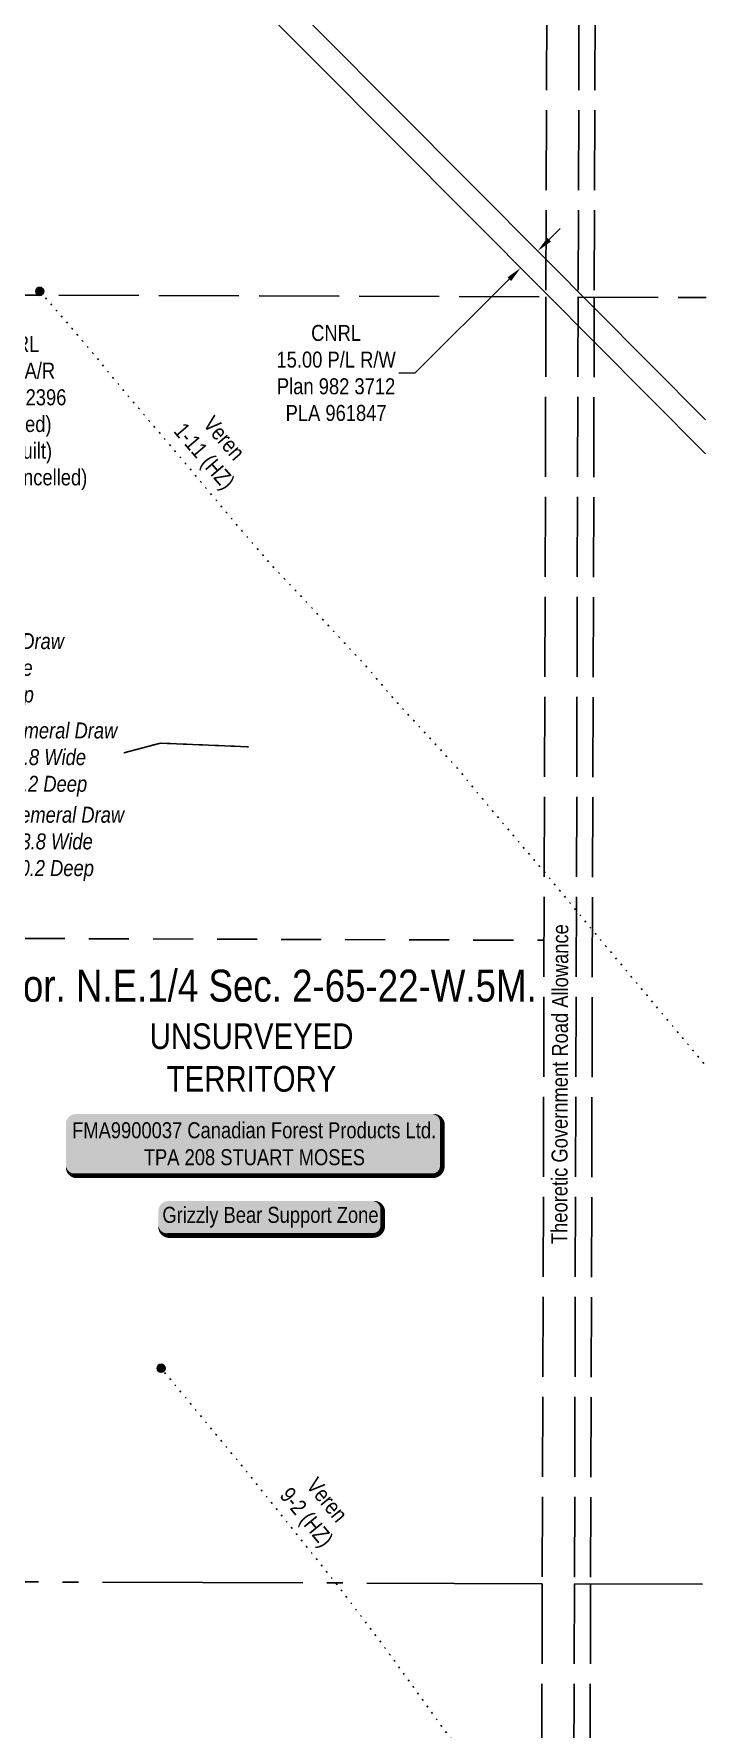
# Model space of a CAD drawing. Extents: x 481150 to 519818, y 6045091 to 6055068.
# Drawn here: x 486609 to 487029, y 6049787 to 6050847 of the extents above; entities that cross this region are included whole.
import ezdxf
from ezdxf.enums import TextEntityAlignment as Align

# ---------------------------------------------------------------- set-up
doc = ezdxf.new("R2010")
doc.units = 0
doc.header["$LTSCALE"] = 5
doc.header["$PDSIZE"] = 0.5
for name, pattern in [('foc-DOT', [1, 0.2, -0.8]), ('foc-LSD', [8, 5, -3]), ('foc-QUARTERLINE', [33, 25, -3, 2, -3]), ('foc-UNSURVEYED', [12.5, 10, -2.5]), ('foc-WHEELTRACKS', [2, 0.4, -1.6])]:
    doc.linetypes.add(name, pattern=pattern)
doc.layers.get('Defpoints').update_dxf_attribs({"color": 9})
for name, color, linetype in [('ABADATA-DRILL', 8, 'foc-DOT'), ('ABADATA-DRILL-T', 8, 'Continuous'), ('AS-DRILL-T', 8, 'Continuous'), ('AS-WILDLIFE-BLOCK', 131, 'Continuous'), ('C-SYMBOL', 7, 'Continuous'), ('F-RW', 190, 'Continuous'), ('L-QSEC', 8, 'foc-QUARTERLINE'), ('L-ROAD-T', 7, 'Continuous'), ('L-SECTION-LSD', 7, 'foc-LSD'), ('L-UNS-T', 3, 'Continuous'), ('L-USEC', 7, 'foc-UNSURVEYED'), ('T-WATER', 160, 'Continuous'), ('T-WATER-P3', 160, 'foc-WHEELTRACKS'), ('T-WATER-T', 170, 'Continuous')]:
    doc.layers.add(name, color=color, linetype=linetype)
for name, color, linetype, lineweight in [('C-RW-T', 13, 'Continuous', 9), ('F-AR-T', 190, 'Continuous', 9), ('F-RW-T', 190, 'Continuous', 9)]:
    doc.layers.add(name, color=color, linetype=linetype, lineweight=lineweight)
doc.styles.add('175L', font='ARIALN.TTF', dxfattribs={"height": 20})
doc.styles.add('80', font='ARIALN.TTF', dxfattribs={"height": 10})
doc.styles.add('80CG', font='ARIALN.TTF', dxfattribs={"height": 10})
doc.styles.add('80L', font='ARIALN.TTF', dxfattribs={"height": 10})
doc.styles.add('foc-LtypeFont', font='ARIALN.TTF', dxfattribs={"height": 7.35})
doc.linetypes.add('foc-TOPO-flowdirection-NOLINE', pattern='A,0,[">",foc-LtypeFont,S=0.3,R=0,X=0,Y=-0.945],-20,[">",foc-LtypeFont,S=0.3,R=0,X=0,Y=-0.945],0', length=20)
doc.dimstyles.new('Compass 5 000', dxfattribs={"dimscale": 5, "dimtxt": 9, "dimasz": 2, "dimexe": 0.2, "dimexo": 0.0625, "dimgap": 0.5, "dimtad": 0, "dimtih": 1, "dimtoh": 1, "dimzin": 0, "dimdsep": 46, "dimtxsty": '80CG', "dimcen": 0.1, "dimse1": 1, "dimse2": 1, "dimclrd": 256, "dimclrt": 256, "dimaunit": 1, "dimadec": 4, "dimazin": 0, "dimtfac": 0.06, "dimtofl": 0, "dimtmove": 0, "dimatfit": 1, "dimfxl": 0.2, "dimtolj": 1, "dimtzin": 0, "dimlwd": -1, "dimarcsym": 0})

# ---------------------------------------------------------------- blocks, each defined once
blk = doc.blocks.new('*U414')
h = blk.add_hatch(color=255)
edge = h.paths.add_edge_path()
edge.add_line((-64, -11.5), (64, -11.5))
edge.add_arc((64, -5.5), 6, 270, 360)
edge.add_line((70, -5.5), (70, 4))
edge.add_arc((64, 4), 6, 0, 90)
edge.add_line((64, 10), (-64, 10))
edge.add_arc((-64, 4), 6, 90, 180)
edge.add_line((-70, 4), (-70, -5.5))
edge.add_arc((-64, -5.5), 6, 180, 270)
at = {"color": 131, "flags": 128}
blk.add_lwpolyline([(-64, -11.5, 3, 3, 0), (64, -11.5, 3, 3, 0.414214), (70, -5.5, 3, 3, 0), (70, 4, 3, 0, 0.414214), (64, 10, 0, 0, 0), (-64, 10, 0, 0, 0.414214), (-70, 4, 0, 0, 0), (-70, -5.5, 0, 3, 0.414214)], format="xyseb", close=True, dxfattribs=at)
at = {"color": 131, "style": '80'}
blk.add_attdef('ENTER_TEXT_001', (-36, -5), '', height=10, dxfattribs=at)
blk = doc.blocks.new('BH-Existing')
at = {"layer": 'AS-DRILL-T'}
h = blk.add_hatch(color=256, dxfattribs=at)
h.dxf.hatch_style = 1
edge = h.paths.add_edge_path()
edge.add_arc((0, 0), 0.5, 0, 360)
blk.add_circle((0, 0), 0.5, dxfattribs=at)
blk = doc.blocks.new('*U409')
h = blk.add_hatch(color=255)
edge = h.paths.add_edge_path()
edge.add_line((-111.5, -20), (111.5, -20))
edge.add_arc((111.5, -14), 6, 270, 360)
edge.add_line((117.5, -14), (117.5, 12.5))
edge.add_arc((111.5, 12.5), 6, 0, 90)
edge.add_line((111.5, 18.5), (-111.5, 18.5))
edge.add_arc((-111.5, 12.5), 6, 90, 180)
edge.add_line((-117.5, 12.5), (-117.5, -14))
edge.add_arc((-111.5, -14), 6, 180, 270)
at = {"color": 44, "flags": 128}
blk.add_lwpolyline([(-111.5, -20, 3, 3, 0), (111.5, -20, 3, 3, 0.414214), (117.5, -14, 3, 3, 0), (117.5, 12.5, 3, 0, 0.414214), (111.5, 18.5, 0, 0, 0), (-111.5, 18.5, 0, 0, 0.414214), (-117.5, 12.5, 0, 0, 0), (-117.5, -14, 0, 3, 0.414214)], format="xyseb", close=True, dxfattribs=at)
at = {"color": 44, "style": '80'}
blk.add_attdef('ENTER_TEXT_001', (-36, -5), '', height=10, dxfattribs=at)
blk = doc.blocks.new('*D434')
at = {"layer": 'Defpoints', "color": 0, "transparency": 16777216}
for p in [(486441.6, 6050611.3), (486431.6, 6050607.9), (486441.6, 6050607.8)]:
    blk.add_point(p, dxfattribs=at)
at = {"layer": 'F-AR-T', "transparency": 16777216}
for p, q in [((486421.6, 6050611.5), (486411.6, 6050611.6)), ((486451.6, 6050611.2), (486549.9, 6050610))]:
    blk.add_line(p, q, dxfattribs=at)
for points in [[(486421.7, 6050613.2), (486421.6, 6050609.8), (486431.6, 6050611.4)], [(486451.7, 6050612.8), (486451.6, 6050609.5), (486441.6, 6050611.3)]]:
    blk.add_solid(points, dxfattribs=at)
at = {"layer": 'F-AR-T', "transparency": 16777216, "insert": (486597.2, 6050610), "char_height": 10, "attachment_point": 5, "style": '80CG'}
blk.add_mtext('\\A1;CNRL\\P10.00 A/R\\PLOC 962396\\P(Expired)\\P(As-Built)\\P(To be Cancelled)', dxfattribs=at)
blk = doc.blocks.new('*D425')
at = {"layer": 'Defpoints', "color": 0, "transparency": 16777216}
for p in [(486901.3, 6050734), (486890.7, 6050723.5), (486913.3, 6050700.7)]:
    blk.add_point(p, dxfattribs=at)
at = {"layer": 'F-RW-T', "transparency": 16777216}
for p, q in [((486931, 6050718.3), (486938.1, 6050725.4)), ((486906.2, 6050693.7), (486847.2, 6050635)), ((486847.2, 6050635), (486837.2, 6050635))]:
    blk.add_line(p, q, dxfattribs=at)
for points in [[(486929.9, 6050719.5), (486932.2, 6050717.2), (486924, 6050711.3)], [(486905.1, 6050694.8), (486907.4, 6050692.5), (486913.3, 6050700.7)]]:
    blk.add_solid(points, dxfattribs=at)
at = {"layer": 'F-RW-T', "transparency": 16777216, "insert": (486798.1, 6050635), "char_height": 10, "attachment_point": 5, "style": '80CG'}
blk.add_mtext('\\A1;CNRL\\P15.00 P/L R/W\\PPlan 982 3712\\PPLA 961847', dxfattribs=at)

msp = doc.modelspace()

# ---------------------------------------------------------------- linework, layer by layer
at = {"layer": 'ABADATA-DRILL', "flags": 128}
for points in [[(487027.682, 6050203.509), (487020.932, 6050211.661), (487002.525, 6050233.705), (486984.107, 6050255.748), (486965.759, 6050277.752), (486947.611, 6050299.585), (486929.334, 6050321.759), (486910.725, 6050343.673), (486892.148, 6050365.687), (486873.831, 6050387.991), (486854.581, 6050409.127), (486835.051, 6050430.263), (486816.682, 6050451.937), (486777.642, 6050493.95), (486757.931, 6050514.746), (486739.293, 6050536.351), (486720.875, 6050558.255), (486702.587, 6050580.288), (486683.969, 6050602.132), (486665.381, 6050624.047), (486647.253, 6050646.19), (486630.161, 6050666.46), (486613.088, 6050686.071)], [(487025.896, 6049579.303), (487023.45, 6049582.267), (487005.402, 6049604.489), (486987.656, 6049627.042), (486970.07, 6049649.834), (486952.894, 6049672.794), (486935.549, 6049695.726), (486917.843, 6049718.518), (486900.387, 6049741.569), (486882.912, 6049764.481), (486865.416, 6049787.233), (486848.661, 6049810.542), (486831.866, 6049833.832), (486814.671, 6049856.843), (486797.225, 6049879.565), (486779.467, 6049901.717), (486761.651, 6049924.26), (486743.664, 6049946.692), (486725.337, 6049968.906), (486704.816, 6049993.815), (486688.791, 6050013.003)]]:
    msp.add_lwpolyline(points, dxfattribs=at)
at = {"layer": 'F-RW', "flags": 128}
msp.add_lwpolyline([(487028.772, 6050584.61), (486959.185, 6050654.591), (486929.112, 6050684.834), (486545.494, 6051070.626), (486476.894, 6051080.148), (486478.955, 6051094.998), (486529.346, 6051088.004), (486537.89, 6051086.818), (486552.561, 6051084.782), (486929.173, 6050706.035), (486959.245, 6050675.791), (487028.832, 6050605.81)], dxfattribs=at)
at = {"layer": 'L-QSEC'}
for p, q in [((486157.23, 6049880.995), (486926.804, 6049878.378)), ((487026.816, 6049877.986), (486946.921, 6049878.335))]:
    msp.add_line(p, q, dxfattribs=at)
at = {"layer": 'L-SECTION-LSD'}
msp.add_line((486123.777, 6050283.228), (486927.955, 6050280.49), dxfattribs=at)
at = {"layer": 'L-USEC'}
for p, q in [((486931.405, 6051486.829), (486929.105, 6050682.603)), ((486951.513, 6051486.771), (486949.222, 6050682.545)), ((486961.572, 6051486.743), (486959.272, 6050682.517)), ((486124.962, 6050685.344), (486929.105, 6050682.603)), ((486929.105, 6050682.603), (486926.804, 6049878.378)), ((486949.222, 6050682.545), (486946.92, 6049878.32)), ((486949.222, 6050682.505), (487029.104, 6050682.116)), ((486959.285, 6050682.516), (486956.984, 6049878.291)), ((486926.804, 6049878.378), (486924.53, 6049083.522)), ((486946.92, 6049878.32), (486944.647, 6049083.464)), ((486956.984, 6049878.291), (486954.71, 6049083.436))]:
    msp.add_line(p, q, dxfattribs=at)
at = {"layer": 'T-WATER', "linetype": 'foc-TOPO-flowdirection-NOLINE', "ltscale": 0.8, "flags": 128}
msp.add_lwpolyline([(486743.407, 6050401.351), (486688.377, 6050403.737), (486588.975, 6050377.369), (486548.705, 6050376.573), (486528.784, 6050356.242), (486484.686, 6050358.948)], dxfattribs=at)
at = {"layer": 'T-WATER-P3', "flags": 128}
msp.add_lwpolyline([(486484.686, 6050358.948), (486528.784, 6050356.242), (486548.705, 6050376.573), (486588.975, 6050377.369), (486688.377, 6050403.737), (486743.407, 6050401.351)], dxfattribs=at)

# ---------------------------------------------------------------- block references
at = {"layer": 'AS-DRILL-T', "xscale": 4.997778999999992, "yscale": 4.997778999999992, "zscale": 4.997778999999992}
for p in [(486613.088, 6050686.071), (486688.791, 6050013.003)]:
    msp.add_blockref('BH-Existing', p, dxfattribs=at)
at = {"layer": 'AS-WILDLIFE-BLOCK'}
ref = msp.add_blockref('*U414', (486757.19, 6050107.512), dxfattribs=at)
ref.add_attrib('ENTER_TEXT_001', 'Grizzly Bear Support Zone', (486689.625, 6050103.894), dxfattribs={"layer": '0', "color": 131, "height": 10, "style": '80'})
at = {"layer": 'C-RW-T'}
ref = msp.add_blockref('*U409', (486746.921, 6050153.342), dxfattribs=at)
ref.add_attrib('ENTER_TEXT_001', 'FMA9900037 Canadian Forest Products Ltd.', (486633.255, 6050156.761), dxfattribs={"layer": '0', "color": 44, "height": 10, "style": '80'})
ref.add_attrib('ENTER_TEXT_002', 'TPA 208 STUART MOSES', (486678.006, 6050139.917), dxfattribs={"layer": '0', "color": 44, "height": 10, "style": '80'})

# ---------------------------------------------------------------- texts
at = {"layer": 'ABADATA-DRILL-T', "char_height": 10.00441, "attachment_point": 1, "style": '80L'}
for s, insert, rotation in [('\\pi9.3549;Veren\\P\\pi0.66421;1-11 (HZ)', (486715.902, 6050616.351), 310.785434), ('\\pi9.3549;Veren\\P\\pi3.4656;9-2 (HZ)', (486780.703, 6049952.953), 309.524417)]:
    msp.add_mtext_dynamic_manual_height_columns(s, width=48.42965, gutter_width=50, heights=[0], dxfattribs=dict(at, insert=insert, rotation=rotation))
at = {"layer": 'C-SYMBOL', "color": 3, "style": '175L'}
msp.add_text('Theor. N.E.1/4 Sec. 2-65-22-W.5M.', height=20, dxfattribs=at).set_placement((486743.21, 6050236.115), align=Align.BOTTOM_CENTER)
at = {"layer": 'L-ROAD-T', "style": '80L'}
msp.add_text('Theoretic Government Road Allowance', height=10, rotation=89.818547, dxfattribs=at).set_placement((486937.771, 6050190.58), align=Align.MIDDLE_CENTER)
at = {"layer": 'L-UNS-T', "color": 3, "insert": (486745.288, 6050207.1), "char_height": 16, "attachment_point": 5, "style": '80L'}
msp.add_mtext_dynamic_manual_height_columns('UNSURVEYED TERRITORY', width=126.41375, gutter_width=47.5, heights=[0], dxfattribs=at)
at = {"layer": 'T-WATER-T', "char_height": 10, "attachment_point": 1, "style": '80L'}
for s, insert in [('\\pi2.8638;{\\fArial Narrow|b0|i1|c0|p34;Ephemeral Draw\\P\\pi23.352;4.5 Wide\\P\\pi22.833;0.2 Deep}', (486540.043, 6050472.458)), ('\\pi2.8638;{\\fArial Narrow|b0|i1|c0|p34;Ephemeral Draw\\P\\pi23.403;3.8 Wide\\P\\pi22.833;0.2 Deep}', (486577.568, 6050363.949))]:
    msp.add_mtext_dynamic_manual_height_columns(s, width=91.10273, gutter_width=50, heights=[0], dxfattribs=dict(at, insert=insert))

# ---------------------------------------------------------------- dimensions: what is measured, and where the dimension line sits
at = {"layer": 'F-AR-T', "color": 5}
dim = msp.add_linear_dim(base=(486441.632, 6050611.284), p1=(486431.599, 6050607.914), p2=(486441.593, 6050607.8), angle=359.347066, text='CNRL\\P10.00 A/R\\PLOC 962396\\P(Expired)\\P(As-Built)\\P(To be Cancelled)', dimstyle='Compass 5 000', dxfattribs=at)
dim.commit()
dim.dimension.update_dxf_attribs({"geometry": '*D434', "text_midpoint": (486597.249, 6050610.05), "dimtype": 161})
at = {"layer": 'F-RW-T'}
dim = msp.add_linear_dim(base=(486913.323, 6050700.712), p1=(486901.327, 6050734.038), p2=(486890.697, 6050723.467), angle=224.838108, text='CNRL\\P15.00 P/L R/W\\PPlan 982 3712\\PPLA 961847', dimstyle='Compass 5 000', dxfattribs=at)
dim.commit()
dim.dimension.update_dxf_attribs({"geometry": '*D425', "text_midpoint": (486798.123, 6050634.971), "dimtype": 161})

# ---------------------------------------------------------------- next in the draw order: texts
at = {"layer": 'T-WATER-T', "insert": (486573.333, 6050416.625), "char_height": 10, "attachment_point": 1, "style": '80L', "bg_fill": 3, "box_fill_scale": 1.1, "bg_fill_color": 256, "bg_fill_transparency": 0}
msp.add_mtext_dynamic_manual_height_columns('\\pi2.8638;{\\fArial Narrow|b0|i1|c0|p34;Ephemeral Draw\\P\\pi23.403;3.8 Wide\\P\\pi22.833;0.2 Deep}', width=91.10273, gutter_width=50, heights=[0], dxfattribs=at)

doc.saveas('drawing.dxf')
